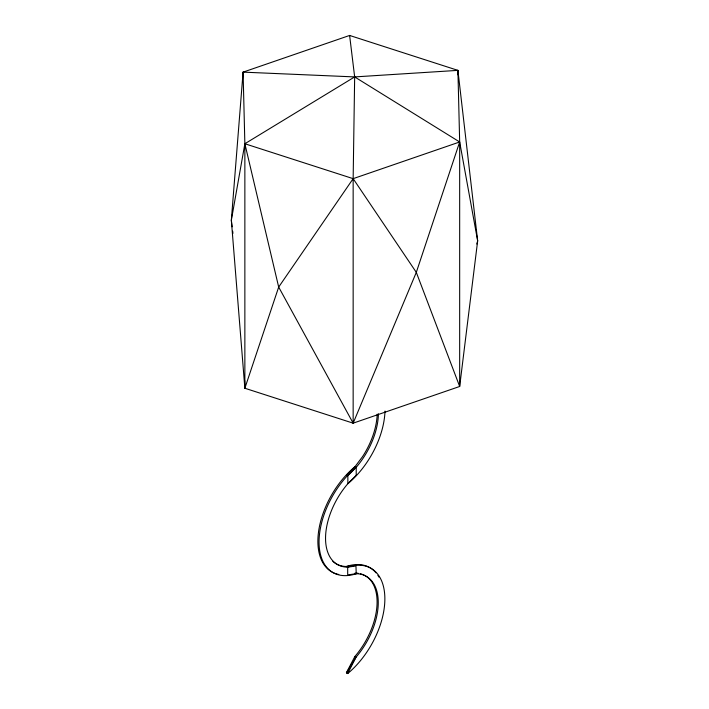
<?xml version="1.0" encoding="UTF-8"?>
<svg xmlns="http://www.w3.org/2000/svg" width="709" height="709" viewBox="0 0 709 709"><rect width="100%" height="100%" fill="white"/><g stroke="black" fill="none" stroke-linecap="round" stroke-linejoin="round"><path stroke-width="1.06" d="M349.617 35.45L354.66 76.918L353.153 178.659L416.307 272.362L459.671 386.476L459.671 141.977L457.908 70.368L354.66 76.918L243.09 72.132L231.338 220.233L244.862 388.248L353.153 423.167L459.671 386.476L477.662 240.856L457.908 70.368L349.617 35.45L243.09 72.132L243.09 75.455M476.82 244.029L477.662 240.856L459.671 141.977L354.66 76.918L244.862 143.741L231.338 220.233L232.135 226.809M244.667 380.538L244.862 388.248L278.681 287.065L353.153 178.659L459.671 141.977L416.307 272.362L353.153 423.167L278.681 287.065L244.862 143.741L243.09 72.132M332.822 561.324A57.199 33.022 -60 0 0 346.444 566.5L347.694 567.094A66.708 38.516 -60 0 1 384.863 598.866A66.708 38.516 -60 0 1 347.694 673.55L346.444 672.611L354.872 656.49A57.269 33.066 -60 0 0 363.3 574.751M347.694 673.55L356.042 657.163A57.269 33.066 -60 0 0 378.26 602.615A57.269 33.066 -60 0 0 356.042 573.714L347.694 574.928L347.694 567.094M346.692 475.057L355.041 466.628L362.503 456.693A57.269 33.066 -60 0 0 377.215 414.153M338.769 574.485A66.708 38.516 -60 0 1 318.713 530.624A66.708 38.516 -60 0 1 355.041 466.628L356.21 467.311L347.862 475.73L347.862 483.689A57.199 33.022 -60 0 0 325.546 538.158A57.199 33.022 -60 0 0 347.614 567.182L355.962 565.968L356.21 573.758A66.708 38.516 -60 0 1 319.05 541.986A66.708 38.516 -60 0 1 356.21 467.311A57.269 33.066 -60 0 0 378.42 413.781M346.524 566.491L351.691 565.738M355.041 573.085L356.21 573.758M354.872 656.49L356.042 657.163L346.524 672.876A66.708 38.516 -60 0 0 348.119 671.52M346.444 672.611L347.614 673.293M232.676 231.187L232.942 233.376M457.908 70.368L457.908 74.791M356.21 467.311L356.21 475.269L347.862 483.689A66.708 38.516 -60 0 0 384.996 411.069M353.153 423.167L353.153 178.659L244.862 143.741L244.862 388.248M346.524 566.42A66.708 38.516 -60 0 1 376.027 572.854M377.862 575.327A66.708 38.516 -60 0 1 378.943 577.126M355.998 573.067A57.269 33.066 -60 0 1 358.196 573.289M360.323 573.723A57.269 33.066 -60 0 1 362.334 574.352"/></g></svg>
